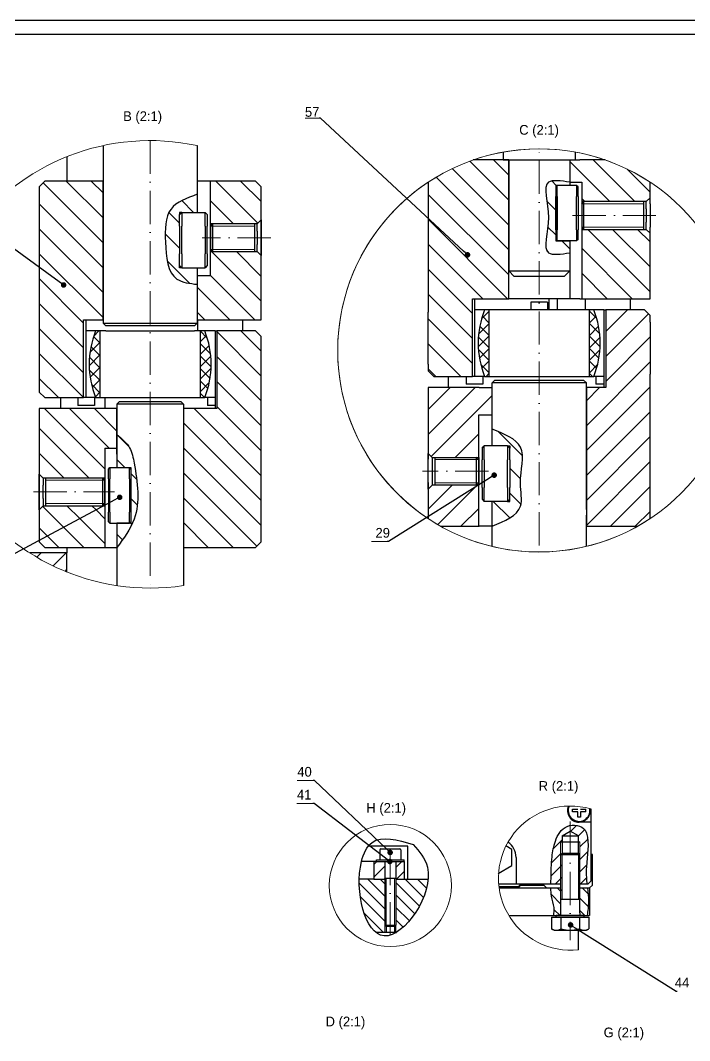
# Model space of a CAD drawing. Header units: millimetres. Extents: x 587 to 10361, y -8386 to 1488.
# Drawn here: x 4069.1 to 4310.4, y 543.8 to 911.4 of the extents above; entities that cross this region are included whole.
import ezdxf
from ezdxf import colors
from ezdxf.entities.mleader import LeaderData, LeaderLine
from ezdxf.math import Vec2, Vec3

# ---------------------------------------------------------------- set-up
doc = ezdxf.new("R2010")
doc.units = ezdxf.units.MM
doc.linetypes.add('ACAD_ISO10W100', pattern=[18, 12, -3, 0, -3])
for name, color, linetype, lineweight in [('Cienka', 30, 'Continuous', 0), ('Gruba', 7, 'Continuous', 30), ('Kreskowanie', 10, 'Continuous', 0), ('Przekrój', 50, 'Continuous', 15), ('Symetria', 210, 'ACAD_ISO10W100', 0), ('Widoczne (ISO)', 7, 'Continuous', 30), ('Wymiar', 3, 'Continuous', 20)]:
    doc.layers.add(name, color=color, linetype=linetype, lineweight=lineweight)
pattern_1 = [(135, (-982.8945, -69.061), (-4.490128, -4.490128), [])]

# ---------------------------------------------------------------- blocks, each defined once
blk = doc.blocks.new('*U126')
at = {"layer": 'Symetria', "color": 0, "transparency": 16777216}
blk.add_line((0, 14.95), (0, -14.95), dxfattribs=at)
blk = doc.blocks.new('*U129')
at = {"layer": 'Symetria', "color": 0, "transparency": 16777216}
blk.add_line((0, 22.4), (0, -20.3), dxfattribs=at)
blk = doc.blocks.new('*U132')
at = {"layer": 'Symetria', "color": 0, "transparency": 16777216}
blk.add_line((13.3, 0), (-11.44, 0), dxfattribs=at)
blk = doc.blocks.new('*U133')
at = {"layer": 'Symetria', "color": 0, "transparency": 16777216}
blk.add_line((-14.63, 0), (14.63, 0), dxfattribs=at)
blk = doc.blocks.new('*U134')
at = {"layer": 'Symetria', "color": 0, "transparency": 16777216}
blk.add_line((15.13, 0), (-15.13, 0), dxfattribs=at)
blk = doc.blocks.new('*U135')
at = {"layer": 'Symetria', "color": 0, "transparency": 16777216}
blk.add_line((11.9, 0), (-11.9, 0), dxfattribs=at)
blk = doc.blocks.new('*U136')
at = {"layer": 'Symetria', "color": 0, "transparency": 16777216}
blk.add_line((0, -6.56), (0, 135.89), dxfattribs=at)
blk = doc.blocks.new('_Dot')
at = {"color": 0, "linetype": 'ByBlock', "lineweight": -2}
blk.add_line((-0.5, 0), (-1, 0), dxfattribs=at)
at = {"color": 0, "linetype": 'ByBlock', "const_width": 0.5}
blk.add_lwpolyline([(-0.25, 0, 1), (0.25, 0, 1)], format="xyb", close=True, dxfattribs=at)

msp = doc.modelspace()

# ---------------------------------------------------------------- hatches: boundary and pattern name
at = {"layer": 'Kreskowanie'}
h = msp.add_hatch(dxfattribs=at)
h.set_pattern_fill('ANSI31', color=256, scale=2, angle=90)
h.paths.add_polyline_path([(4296.135, 834.738), (4294.735, 836.138), (4271.478, 836.138), (4271.478, 811.138), (4296.135, 811.138)])
h.paths.add_polyline_path([(4296.135, 853.125, 0.0625718), (4279.895, 861.138), (4270.735, 861.138), (4269.135, 861.138), (4267.135, 861.138), (4267.135, 853.138), (4271.478, 853.138), (4271.478, 846.138), (4294.735, 846.138), (4296.135, 847.538)])
h.paths.add_polyline_path([(4245.135, 861.138), (4243.135, 861.138), (4232.351, 861.138, 0.0624758), (4216.135, 853.14), (4216.135, 806.33), (4216.135, 787.612), (4216.135, 785.138), (4218.135, 783.138), (4232.135, 783.138), (4232.135, 811.138), (4245.135, 811.138)])
h.paths.add_polyline_path([(4230.656, 826.617, -1), (4229.923, 827.298, -1)], flags=16)
h = msp.add_hatch(dxfattribs=at)
h.set_pattern_fill('ANSI31', color=256, scale=2, angle=90)
h.paths.add_polyline_path([(4098.881, 853.517), (4077.881, 853.517), (4075.881, 851.517), (4075.881, 777.517), (4077.881, 775.517), (4091.881, 775.517), (4091.881, 803.517), (4098.881, 803.517)])
h.paths.add_polyline_path([(4085.081, 815.795, -1), (4084.272, 816.382, -1)], flags=16)
h.paths.add_polyline_path([(4155.881, 826.717), (4154.481, 828.117), (4137.678, 828.117), (4137.678, 819.472), (4132.881, 819.472), (4132.881, 803.517), (4155.881, 803.517)])
h.paths.add_polyline_path([(4155.881, 851.517), (4153.881, 853.517), (4137.678, 853.517), (4137.678, 838.117), (4154.481, 838.117), (4155.881, 839.517)])
h = msp.add_hatch(dxfattribs=at)
h.set_pattern_fill('ANSI31', color=256, scale=2, angle=90)
h.set_pattern_definition([(135, (-3442.3295, -504.5575), (-4.490128, -4.490128), [])])
edge = h.paths.add_edge_path()
edge.add_line((4262.135, 851.955), (4267.135, 851.955))
edge.add_line((4267.135, 851.955), (4267.135, 853.138))
edge.add_spline(control_points=[(4267.135, 853.138), (4264.031, 853.613), (4255.731, 854.884), (4261.87, 840.415), (4255.761, 825.962), (4264.029, 827.232), (4267.135, 827.709)], knot_values=[0, 0, 0, 0, 7.6206625, 20.3813938, 33.0505308, 40.6711933, 40.6711933, 40.6711933, 40.6711933], degree=3, periodic=0)
edge.add_line((4267.135, 827.709), (4267.135, 831.955))
edge.add_line((4267.135, 831.955), (4262.135, 831.955))
edge.add_line((4262.135, 831.955), (4262.135, 851.955))
h = msp.add_hatch(dxfattribs=at)
h.set_pattern_fill('ANSI31', color=256, scale=2, angle=90)
h.set_pattern_definition(pattern_1)
edge = h.paths.add_edge_path()
edge.add_line((4126.481, 837.254), (4126.481, 841.454))
edge.add_line((4126.481, 841.454), (4127.281, 842.254))
edge.add_line((4127.281, 842.254), (4132.881, 842.254))
edge.add_line((4132.881, 842.254), (4132.881, 848.784))
edge.add_spline(control_points=[(4132.881, 848.784), (4129.126, 847.415), (4121.199, 844.524), (4121.173, 831.061), (4122.371, 817.483), (4130.145, 816.629), (4132.881, 816.328)], knot_values=[0, 0, 0, 0, 5.44478, 11.493251, 18.4688204, 22.2559911, 22.2559911, 22.2559911, 22.2559911], degree=3, periodic=0)
edge.add_line((4132.881, 816.328), (4132.881, 822.254))
edge.add_line((4132.881, 822.254), (4127.281, 822.254))
edge.add_line((4127.281, 822.254), (4126.481, 823.054))
edge.add_line((4126.481, 823.054), (4126.481, 827.254))
edge.add_line((4126.481, 827.254), (4126.481, 837.254))
h = msp.add_hatch(dxfattribs=at)
h.set_pattern_fill('ANSI31', color=256, scale=2)
h.set_pattern_definition([(45, (-579.699, -459.4397), (-4.490128, 4.490128), [])])
h.paths.add_polyline_path([(4234.337, 769.347), (4239.135, 769.347), (4239.135, 779.138), (4234.535, 779.138), (4216.135, 779.138), (4216.135, 755.347), (4217.535, 753.947), (4234.337, 753.947)])
h.paths.add_polyline_path([(4234.337, 743.947), (4217.535, 743.947), (4216.135, 742.547), (4216.135, 731.862), (4220.608, 729.138), (4234.337, 729.138)])
h.paths.add_polyline_path([(4296.135, 783.946), (4296.135, 802.665), (4296.135, 805.138), (4294.135, 807.138), (4280.135, 807.138), (4280.135, 779.138), (4273.135, 779.138), (4273.135, 729.138), (4294.135, 729.138), (4296.135, 731.138)])
h = msp.add_hatch(dxfattribs=at)
h.set_pattern_fill('ANSI37', color=256)
h.set_pattern_definition([(45, (-579.6993, -459.4397), (-2.245064, 2.245064), []), (135, (-579.6993, -459.4397), (-2.245064, -2.245064), [])])
h.paths.add_polyline_path([(4236.47, 783.138), (4238.135, 783.138), (4238.135, 807.138), (4236.47, 807.138, 0.1946005)])
h.paths.add_polyline_path([(4274.135, 783.138), (4275.799, 783.138, 0.1946005), (4275.799, 807.138), (4274.135, 807.138)])
h = msp.add_hatch(dxfattribs=at)
h.set_pattern_fill('ANSI31', color=256, scale=2, angle=90)
h.paths.add_polyline_path([(4103.881, 771.517), (4075.881, 771.517), (4075.881, 747.917), (4077.281, 746.517), (4099.537, 746.517), (4099.537, 757.267), (4103.881, 757.267)])
h.paths.add_polyline_path([(4099.163, 736.517), (4077.281, 736.517), (4075.881, 735.117), (4075.881, 724.083)], flags=0)
h.paths.add_polyline_path([(4099.537, 736.517), (4099.163, 736.517), (4075.881, 724.083), (4075.881, 723.517), (4077.881, 721.517), (4099.537, 721.517)])
h.paths.add_polyline_path([(4155.881, 797.517), (4153.881, 799.517), (4139.881, 799.517), (4139.881, 771.517), (4127.881, 771.517), (4127.881, 721.517), (4153.881, 721.517), (4155.881, 723.517)])
h = msp.add_hatch(dxfattribs=at)
h.set_pattern_fill('ANSI37', color=256)
h.set_pattern_definition([(45, (-982.8945, -69.0613), (-2.245064, 2.245064), []), (135, (-982.8945, -69.0613), (-2.245064, -2.245064), [])])
h.paths.add_polyline_path([(4097.881, 799.517), (4096.216, 799.517, 0.1946005), (4096.216, 775.517), (4097.881, 775.517)])
h.paths.add_polyline_path([(4135.546, 799.517), (4133.881, 799.517), (4133.881, 775.517), (4135.546, 775.517, 0.1946005)])
h = msp.add_hatch(dxfattribs=at)
h.set_pattern_fill('ANSI31', color=256, scale=2, angle=90)
h.set_pattern_definition(pattern_1)
edge = h.paths.add_edge_path()
edge.add_spline(control_points=[(4103.881, 721.517), (4106.328, 724.791), (4112.911, 733.601), (4111.023, 747.056), (4108.946, 758.019), (4105.637, 760.754), (4103.881, 762.207)], knot_values=[0, 0, 0, 0, 5.9623475, 16.0407847, 18.9545167, 22.2520773, 22.2520773, 22.2520773, 22.2520773], degree=3, periodic=0)
edge.add_line((4103.881, 762.207), (4103.881, 755.141))
edge.add_line((4103.881, 755.141), (4103.881, 750.26))
edge.add_line((4103.881, 750.26), (4108.881, 750.26))
edge.add_line((4108.881, 750.26), (4108.881, 730.26))
edge.add_line((4108.881, 730.26), (4103.881, 730.26))
edge.add_line((4103.881, 730.26), (4103.881, 721.517))
h = msp.add_hatch(dxfattribs=at)
h.set_pattern_fill('ANSI31', color=256, scale=2, angle=90)
h.set_pattern_definition([(135, (-579.699, -459.4397), (-4.490128, -4.490128), [])])
edge = h.paths.add_edge_path()
edge.add_spline(control_points=[(4239.135, 729.138), (4243.686, 731.021), (4251.247, 734.15), (4248.276, 746.263), (4252.549, 758.905), (4243.506, 762.427), (4239.135, 764.129)], knot_values=[0, 0, 0, 0, 6.268904, 10.4153455, 16.90184, 22.9720891, 22.9720891, 22.9720891, 22.9720891], degree=3, periodic=0)
edge.add_line((4239.135, 764.129), (4239.135, 758.085))
edge.add_line((4239.135, 758.085), (4244.735, 758.085))
edge.add_line((4244.735, 758.085), (4245.535, 757.285))
edge.add_line((4245.535, 757.285), (4245.535, 753.085))
edge.add_line((4245.535, 753.085), (4245.535, 743.085))
edge.add_line((4245.535, 743.085), (4245.535, 738.885))
edge.add_line((4245.535, 738.885), (4244.735, 738.085))
edge.add_line((4244.735, 738.085), (4239.135, 738.085))
edge.add_line((4239.135, 738.085), (4239.135, 729.138))
h = msp.add_hatch(dxfattribs=at)
h.set_pattern_fill('ANSI31', color=256, scale=2, angle=90)
h.paths.add_polyline_path([(4099.163, 736.517), (4077.281, 736.517), (4075.881, 735.117), (4075.881, 724.083)])
h = msp.add_hatch(dxfattribs=at)
h.set_pattern_fill('ANSI31', color=256, scale=2)
h.set_pattern_definition([(45, (-4283.444, -438.331), (-4.490128, 4.490128), [])])
h.paths.add_polyline_path([(4072.481, 719.517, 0.0446935), (4085.25, 712.886), (4085.881, 713.517), (4085.881, 719.517)])
h = msp.add_hatch(dxfattribs=at)
h.set_pattern_fill('ANSI31', color=256)
h.set_pattern_definition([(45, (94.722, -244.2737), (-2.245064, 2.245064), [])])
edge = h.paths.add_edge_path()
edge.add_spline(control_points=[(4273.345, 600.209), (4273.257, 600.981), (4273.046, 603.044), (4273.048, 609.15), (4274.542, 615.111), (4272.026, 621.387), (4265.155, 622.265), (4261.747, 615.986), (4260.453, 609.29), (4260.456, 604.075), (4260.353, 600.773), (4260.343, 600.209)], knot_values=[5.7526548, 5.7526548, 5.7526548, 5.7526548, 6.9153031, 8.8588978, 14.941832, 15.5241728, 18.8037198, 22.2256067, 25.0896042, 29.1634364, 30.0054306, 30.0054306, 30.0054306, 30.0054306], degree=3, periodic=0)
edge.add_line((4260.343, 600.209), (4263.816, 600.209))
edge.add_line((4263.816, 600.209), (4263.816, 610.809))
edge.add_line((4263.816, 610.809), (4263.816, 615.43))
edge.add_line((4263.816, 615.43), (4264.382, 615.43))
edge.add_line((4264.382, 615.43), (4264.382, 617.544))
edge.add_line((4264.382, 617.544), (4267.316, 619.238))
edge.add_line((4267.316, 619.238), (4270.251, 617.544))
edge.add_line((4270.251, 617.544), (4270.251, 615.43))
edge.add_line((4270.251, 615.43), (4270.816, 615.43))
edge.add_line((4270.816, 615.43), (4270.816, 610.809))
edge.add_line((4270.816, 610.809), (4270.816, 600.209))
edge.add_line((4270.816, 600.209), (4273.345, 600.209))
h.paths.add_polyline_path([(4263.816, 594.809), (4264.382, 594.809), (4264.382, 610.809), (4263.816, 610.809)])
h.paths.add_polyline_path([(4270.251, 594.809), (4270.816, 594.809), (4270.816, 610.809), (4270.251, 610.809)])
h = msp.add_hatch(dxfattribs=at)
h.set_pattern_fill('ANSI31', color=256)
h.set_pattern_definition([(45, (79.8205, -415.7814), (-2.245064, 2.245064), [])])
h.paths.add_polyline_path([(4207.616, 608.285), (4207.45, 608.285), (4204.45, 608.285), (4204.45, 601.935), (4207.616, 601.935)])
h.paths.add_polyline_path([(4200.45, 608.285), (4198.166, 608.285), (4197.45, 608.285), (4196.505, 608.285), (4196.505, 601.935), (4200.45, 601.935)])
h = msp.add_hatch(dxfattribs=at)
h.set_pattern_fill('ANSI31', color=256, angle=90)
h.set_pattern_definition([(135, (79.8205, -415.7814), (-2.245064, -2.245064), [])])
edge = h.paths.add_edge_path()
edge.add_line((4200.45, 601.935), (4196.505, 601.935))
edge.add_line((4196.505, 601.935), (4191.272, 601.935))
edge.add_spline(control_points=[(4191.272, 601.935), (4191.081, 594.212), (4193.385, 585.927), (4197.263, 582.797)], knot_values=[14.0149979, 14.0149979, 14.0149979, 14.0149979, 23.2195202, 23.2195202, 23.2195202, 23.2195202], degree=3, periodic=0)
edge.add_line((4197.263, 582.797), (4200.451, 582.797))
edge.add_line((4200.451, 582.797), (4200.451, 585.375))
edge.add_line((4200.451, 585.375), (4200.45, 585.375))
edge.add_line((4200.45, 585.375), (4200.45, 601.935))
edge = h.paths.add_edge_path()
edge.add_spline(control_points=[(4204.659, 582.797), (4209.986, 586.017), (4215.441, 594.646), (4216.106, 601.935)], knot_values=[28.1741639, 28.1741639, 28.1741639, 28.1741639, 37.9588114, 37.9588114, 37.9588114, 37.9588114], degree=3, periodic=0)
edge.add_line((4216.106, 601.935), (4207.616, 601.935))
edge.add_line((4207.616, 601.935), (4204.451, 601.935))
edge.add_line((4204.451, 601.935), (4204.451, 585.376))
edge.add_line((4204.451, 585.376), (4204.451, 582.797))
edge.add_line((4204.451, 582.797), (4204.659, 582.797))
h = msp.add_hatch(dxfattribs=at)
h.set_pattern_fill('ANSI31', color=256, angle=90)
h.set_pattern_definition([(135, (94.722, -244.2737), (-2.245064, -2.245064), [])])
edge = h.paths.add_edge_path()
edge.add_spline(control_points=[(4260.34, 598.809), (4260.358, 597.8), (4260.527, 595.416), (4261.681, 592.162), (4261.46, 589.788), (4261.369, 588.809)], knot_values=[0, 0, 0, 0, 1.5110134, 3.5937608, 5.0552604, 5.0552604, 5.0552604, 5.0552604], degree=3, periodic=0)
edge.add_line((4261.369, 588.809), (4263.816, 588.809))
edge.add_line((4263.816, 588.809), (4263.816, 589.86))
edge.add_line((4263.816, 589.86), (4263.816, 598.809))
edge.add_line((4263.816, 598.809), (4260.34, 598.809))
edge = h.paths.add_edge_path()
edge.add_spline(control_points=[(4273.426, 588.809), (4273.651, 590.513), (4274.091, 593.847), (4273.709, 597.18), (4273.512, 598.809)], knot_values=[30.7081033, 30.7081033, 30.7081033, 30.7081033, 33.275017, 35.7281378, 35.7281378, 35.7281378, 35.7281378], degree=3, periodic=0)
edge.add_line((4273.512, 598.809), (4270.816, 598.809))
edge.add_line((4270.816, 598.809), (4270.816, 589.86))
edge.add_line((4270.816, 589.86), (4270.816, 588.809))
edge.add_line((4270.816, 588.809), (4272.385, 588.809))
edge.add_line((4272.385, 588.809), (4273.426, 588.809))

# ---------------------------------------------------------------- linework, layer by layer
at = {"layer": 'Cienka'}
for p, q in [((4271.478, 845.338), (4293.735, 845.338)), ((4137.678, 837.317), (4153.481, 837.317)), ((4293.735, 836.938), (4271.478, 836.938)), ((4153.481, 828.917), (4137.678, 828.917)), ((4234.337, 753.147), (4218.535, 753.147)), ((4078.281, 745.717), (4099.537, 745.717)), ((4218.535, 744.747), (4234.337, 744.747)), ((4099.537, 737.317), (4078.281, 737.317)), ((4263.816, 615.43), (4263.816, 610.809)), ((4270.816, 615.43), (4270.816, 610.809)), ((4264.382, 611.375), (4264.382, 594.809)), ((4270.251, 611.375), (4270.251, 594.809)), ((4200.941, 584.885), (4200.941, 602.285)), ((4203.96, 584.885), (4203.96, 602.285)), ((4200.451, 582.797), (4200.451, 585.375)), ((4204.451, 585.376), (4204.451, 582.797))]:
    msp.add_line(p, q, dxfattribs=at)
at = {"layer": 'Gruba'}
for p, q in [((3468.653, 906.435), (4647.653, 906.435)), ((4098.881, 866.311), (4098.881, 802.348)), ((4132.881, 866.311), (4132.881, 842.254)), ((4085.881, 862.335), (4085.881, 853.517)), ((4245.135, 861.138), (4232.351, 861.138)), ((4243.135, 861.138), (4245.135, 861.138)), ((4245.135, 861.138), (4245.135, 821.138)), ((4245.135, 811.138), (4245.135, 861.138)), ((4267.135, 861.138), (4269.135, 861.138)), ((4269.135, 861.138), (4270.735, 861.138)), ((4279.895, 861.138), (4270.735, 861.138)), ((4077.881, 853.517), (4075.881, 851.517)), ((4098.881, 853.517), (4077.881, 853.517)), ((4098.881, 803.517), (4098.881, 853.517)), ((4132.881, 853.517), (4132.881, 842.254)), ((4153.881, 853.517), (4132.881, 853.517)), ((4137.678, 819.472), (4137.678, 853.517)), ((4155.881, 851.517), (4153.881, 853.517)), ((4216.135, 853.14), (4216.135, 806.33)), ((4267.135, 853.138), (4271.478, 853.138)), ((4267.135, 853.138), (4267.135, 851.955)), ((4271.478, 853.138), (4271.478, 811.138)), ((4296.135, 845.338), (4296.135, 853.125)), ((4075.881, 851.517), (4075.881, 777.517)), ((4155.881, 803.517), (4155.881, 851.517)), ((4262.135, 851.455), (4262.635, 851.955)), ((4267.135, 851.955), (4262.135, 851.955)), ((4262.135, 851.955), (4262.135, 831.955)), ((4262.135, 851.455), (4262.135, 847.955)), ((4262.635, 847.955), (4262.635, 851.955)), ((4269.635, 851.955), (4262.635, 851.955)), ((4269.635, 851.955), (4269.635, 847.955)), ((4270.135, 847.955), (4270.135, 851.455)), ((4262.135, 835.955), (4262.135, 847.955)), ((4262.635, 847.955), (4262.635, 835.955)), ((4269.635, 835.955), (4269.635, 847.955)), ((4270.135, 847.955), (4270.135, 835.955)), ((4294.735, 846.138), (4271.478, 846.138)), ((4271.478, 845.338), (4272.276, 846.138)), ((4272.278, 836.138), (4272.278, 846.138)), ((4293.735, 846.138), (4293.735, 836.138)), ((4294.735, 846.138), (4296.135, 847.538)), ((4294.735, 843.538), (4294.735, 846.138)), ((4126.481, 841.454), (4127.281, 842.254)), ((4127.281, 842.254), (4126.481, 842.254)), ((4126.481, 842.254), (4126.481, 841.454)), ((4127.281, 842.254), (4127.281, 837.254)), ((4127.281, 842.254), (4135.681, 842.254)), ((4135.681, 837.254), (4135.681, 842.254)), ((4136.481, 841.454), (4135.681, 842.254)), ((4294.735, 843.538), (4294.735, 841.138)), ((4296.135, 845.338), (4296.135, 836.938)), ((4126.481, 837.254), (4126.481, 841.454)), ((4136.481, 841.454), (4136.481, 837.254)), ((4154.481, 838.117), (4155.881, 839.517)), ((4155.881, 839.517), (4155.881, 826.717)), ((4294.735, 841.138), (4294.735, 838.738)), ((4294.735, 836.138), (4294.735, 838.738)), ((4126.481, 837.254), (4126.481, 827.254)), ((4127.281, 827.254), (4127.281, 837.254)), ((4135.681, 837.254), (4135.681, 827.254)), ((4136.481, 827.254), (4136.481, 837.254)), ((4154.481, 838.117), (4137.678, 838.117)), ((4137.678, 838.117), (4137.678, 828.117)), ((4137.678, 837.317), (4138.476, 838.117)), ((4138.478, 828.117), (4138.478, 838.117)), ((4153.481, 838.117), (4153.481, 828.117)), ((4154.481, 835.517), (4154.481, 838.117)), ((4154.481, 835.517), (4154.481, 833.117)), ((4262.135, 835.955), (4262.135, 832.455)), ((4262.635, 831.955), (4262.635, 835.955)), ((4269.635, 835.955), (4269.635, 831.955)), ((4270.135, 832.455), (4270.135, 835.955)), ((4271.478, 836.938), (4272.278, 836.138)), ((4271.478, 836.138), (4294.735, 836.138)), ((4294.735, 836.138), (4296.135, 834.738)), ((4296.135, 811.138), (4296.135, 836.938)), ((4154.481, 833.117), (4154.481, 830.717)), ((4262.135, 832.455), (4262.635, 831.955)), ((4262.135, 831.955), (4267.135, 831.955)), ((4269.635, 831.955), (4262.635, 831.955)), ((4270.135, 832.455), (4269.635, 831.955)), ((4126.481, 823.054), (4126.481, 827.254)), ((4127.281, 827.254), (4127.281, 822.254)), ((4135.681, 822.254), (4135.681, 827.254)), ((4136.481, 827.254), (4136.481, 823.054)), ((4137.678, 828.917), (4138.478, 828.117)), ((4137.678, 828.117), (4154.481, 828.117)), ((4154.481, 828.117), (4154.481, 830.717)), ((4154.481, 828.117), (4155.881, 826.717)), ((4126.481, 823.054), (4127.281, 822.254)), ((4126.481, 822.254), (4126.481, 823.054)), ((4127.281, 822.254), (4126.481, 822.254)), ((4127.281, 822.254), (4135.681, 822.254)), ((4132.881, 822.254), (4132.881, 802.348)), ((4132.881, 822.254), (4132.881, 803.517)), ((4136.481, 823.054), (4135.681, 822.254)), ((4267.135, 821.138), (4267.176, 811.138)), ((4132.881, 819.472), (4137.678, 819.472)), ((4232.135, 783.138), (4232.135, 811.138)), ((4232.135, 811.138), (4245.135, 811.138)), ((4232.869, 783.138), (4232.869, 811.138)), ((4266.382, 811.138), (4245.135, 811.138)), ((4259.135, 809.938), (4253.135, 809.938)), ((4253.135, 809.938), (4253.135, 807.138)), ((4259.135, 809.938), (4259.135, 807.138)), ((4259.676, 807.138), (4259.676, 811.138)), ((4262.666, 811.138), (4262.666, 807.138)), ((4270.735, 811.138), (4266.382, 811.138)), ((4270.735, 811.138), (4296.135, 811.138)), ((4272.869, 807.138), (4272.869, 811.138)), ((4288.869, 811.138), (4288.869, 807.138)), ((4216.135, 787.612), (4216.135, 806.33)), ((4236.47, 807.138), (4232.869, 807.138)), ((4238.135, 807.138), (4236.47, 807.138)), ((4238.135, 783.138), (4238.135, 807.138)), ((4274.135, 807.138), (4238.135, 807.138)), ((4275.799, 807.138), (4274.135, 807.138)), ((4274.135, 807.138), (4274.135, 783.138)), ((4279.4, 807.138), (4275.799, 807.138)), ((4279.4, 807.138), (4280.135, 807.138)), ((4279.4, 807.138), (4279.4, 779.138)), ((4294.135, 807.138), (4280.135, 807.138)), ((4280.135, 807.138), (4280.135, 779.138)), ((4296.135, 805.138), (4294.135, 807.138)), ((4091.881, 775.517), (4091.881, 803.517)), ((4091.881, 803.517), (4098.881, 803.517)), ((4092.764, 775.517), (4092.764, 803.517)), ((4098.881, 802.348), (4132.881, 802.348)), ((4099.881, 801.348), (4098.881, 802.348)), ((4131.881, 801.348), (4132.881, 802.348)), ((4132.881, 803.517), (4155.881, 803.517)), ((4133.026, 799.517), (4133.026, 803.517)), ((4149.161, 803.517), (4149.161, 799.517)), ((4296.135, 802.665), (4296.135, 805.138)), ((4296.135, 802.665), (4296.135, 783.946)), ((4096.216, 799.517), (4092.764, 799.517)), ((4097.881, 799.517), (4096.216, 799.517)), ((4097.881, 775.517), (4097.881, 799.517)), ((4099.881, 799.517), (4097.881, 799.517)), ((4131.881, 801.348), (4099.881, 801.348)), ((4099.881, 799.517), (4131.881, 799.517)), ((4133.881, 799.517), (4131.881, 799.517)), ((4135.546, 799.517), (4133.881, 799.517)), ((4133.881, 799.517), (4133.881, 775.517)), ((4139.282, 799.517), (4135.546, 799.517)), ((4139.282, 799.517), (4139.282, 771.517)), ((4139.282, 799.517), (4139.881, 799.517)), ((4153.881, 799.517), (4139.881, 799.517)), ((4139.881, 799.517), (4139.881, 771.517)), ((4155.881, 797.517), (4153.881, 799.517)), ((4155.881, 723.517), (4155.881, 797.517)), ((4216.135, 787.612), (4216.135, 785.138)), ((4216.135, 785.138), (4218.135, 783.138)), ((4218.135, 783.138), (4232.135, 783.138)), ((4223.4, 779.138), (4223.4, 783.138)), ((4229.752, 783.138), (4229.752, 780.338)), ((4232.869, 783.138), (4232.135, 783.138)), ((4236.47, 783.138), (4232.869, 783.138)), ((4235.752, 783.138), (4235.752, 780.338)), ((4236.47, 783.138), (4238.135, 783.138)), ((4238.135, 783.138), (4272.135, 783.138)), ((4272.135, 783.138), (4274.135, 783.138)), ((4274.135, 783.138), (4275.799, 783.138)), ((4279.4, 783.138), (4275.799, 783.138)), ((4276.517, 783.138), (4276.517, 780.338)), ((4296.135, 731.877), (4296.135, 783.946)), ((4235.752, 780.338), (4229.752, 780.338)), ((4240.135, 781.769), (4239.135, 780.769)), ((4273.135, 780.769), (4239.135, 780.769)), ((4239.135, 758.085), (4239.135, 780.769)), ((4240.135, 781.769), (4272.135, 781.769)), ((4272.135, 781.769), (4273.135, 780.769)), ((4273.135, 735.138), (4273.135, 780.769)), ((4279.4, 780.338), (4276.517, 780.338)), ((4075.881, 777.517), (4077.881, 775.517)), ((4234.535, 779.138), (4216.135, 779.138)), ((4216.135, 779.138), (4216.135, 753.338)), ((4234.535, 779.138), (4239.135, 779.138)), ((4280.135, 779.138), (4273.135, 779.138)), ((4273.135, 779.138), (4273.135, 729.138)), ((4077.881, 775.517), (4091.881, 775.517)), ((4083.711, 771.517), (4083.711, 775.517)), ((4089.831, 775.517), (4089.831, 772.717)), ((4095.831, 772.717), (4089.831, 772.717)), ((4092.764, 775.517), (4091.881, 775.517)), ((4096.216, 775.517), (4092.764, 775.517)), ((4095.831, 775.517), (4095.831, 772.717)), ((4096.216, 775.517), (4097.881, 775.517)), ((4097.881, 775.517), (4126.881, 775.517)), ((4099.567, 775.517), (4099.567, 771.517)), ((4104.881, 774.086), (4103.881, 773.086)), ((4127.881, 773.086), (4103.881, 773.086)), ((4103.881, 773.086), (4103.881, 750.26)), ((4104.881, 774.086), (4126.881, 774.086)), ((4126.881, 775.517), (4133.881, 775.517)), ((4126.881, 774.086), (4127.881, 773.086)), ((4127.881, 773.086), (4127.881, 707.74)), ((4133.881, 775.517), (4135.546, 775.517)), ((4139.282, 775.517), (4135.546, 775.517)), ((4136.583, 775.517), (4136.583, 772.717)), ((4139.282, 772.717), (4136.583, 772.717)), ((4103.881, 771.517), (4075.881, 771.517)), ((4075.881, 771.517), (4075.881, 723.517)), ((4103.881, 755.141), (4103.881, 771.517)), ((4127.881, 771.517), (4127.881, 721.517)), ((4139.881, 771.517), (4127.881, 771.517)), ((4234.337, 729.138), (4234.337, 769.347)), ((4234.337, 769.347), (4239.135, 769.347)), ((4236.335, 753.085), (4236.335, 758.085)), ((4244.735, 758.085), (4236.335, 758.085)), ((4244.735, 758.085), (4244.735, 753.085)), ((4245.535, 757.285), (4244.735, 758.085)), ((4244.735, 758.085), (4245.535, 758.085)), ((4245.535, 758.085), (4245.535, 757.285)), ((4099.537, 757.267), (4099.537, 721.517)), ((4099.537, 757.267), (4103.881, 757.267)), ((4216.135, 742.547), (4216.135, 755.347)), ((4217.535, 753.947), (4216.135, 755.347)), ((4217.535, 753.947), (4234.337, 753.947)), ((4217.535, 753.947), (4217.535, 743.947)), ((4218.535, 753.947), (4218.535, 743.947)), ((4233.537, 743.947), (4233.537, 753.947)), ((4234.337, 753.147), (4233.54, 753.947)), ((4234.337, 753.947), (4234.337, 743.947)), ((4235.535, 757.285), (4235.535, 753.085)), ((4245.535, 753.085), (4245.535, 757.285)), ((4100.881, 749.76), (4101.381, 750.26)), ((4101.381, 750.26), (4101.381, 746.26)), ((4101.381, 750.26), (4108.381, 750.26)), ((4103.881, 750.26), (4108.881, 750.26)), ((4108.381, 746.26), (4108.381, 750.26)), ((4108.881, 749.76), (4108.381, 750.26)), ((4108.881, 750.26), (4108.881, 730.26)), ((4235.535, 743.085), (4235.535, 753.085)), ((4236.335, 753.085), (4236.335, 743.085)), ((4244.735, 743.085), (4244.735, 753.085)), ((4245.535, 753.085), (4245.535, 743.085)), ((4075.881, 735.117), (4075.881, 747.917)), ((4077.281, 746.517), (4075.881, 747.917)), ((4099.537, 746.517), (4077.281, 746.517)), ((4077.281, 746.517), (4077.281, 743.917)), ((4078.281, 736.517), (4078.281, 746.517)), ((4099.537, 745.717), (4098.737, 746.517)), ((4098.737, 746.517), (4098.737, 736.517)), ((4099.537, 736.517), (4099.537, 746.517)), ((4100.881, 746.26), (4100.881, 749.76)), ((4077.281, 741.517), (4077.281, 743.917)), ((4100.881, 746.26), (4100.881, 734.26)), ((4101.381, 734.26), (4101.381, 746.26)), ((4108.381, 746.26), (4108.381, 734.26)), ((4108.881, 734.26), (4108.881, 746.26)), ((4216.135, 744.938), (4216.135, 731.862)), ((4217.535, 743.947), (4216.135, 742.547)), ((4234.337, 743.947), (4217.535, 743.947)), ((4234.337, 744.747), (4233.537, 743.947)), ((4235.535, 743.085), (4235.535, 738.885)), ((4236.335, 738.085), (4236.335, 743.085)), ((4244.735, 743.085), (4244.735, 738.085)), ((4245.535, 738.885), (4245.535, 743.085)), ((4077.281, 739.117), (4077.281, 741.517)), ((4077.281, 739.117), (4077.281, 736.517)), ((4077.281, 736.517), (4075.881, 735.117)), ((4077.281, 736.517), (4099.537, 736.517)), ((4099.537, 737.317), (4098.74, 736.517)), ((4235.535, 738.885), (4236.335, 738.085)), ((4244.735, 738.085), (4236.335, 738.085)), ((4239.135, 721.878), (4239.135, 738.085)), ((4245.535, 738.885), (4244.735, 738.085)), ((4244.735, 738.085), (4245.535, 738.085)), ((4245.535, 738.085), (4245.535, 738.885)), ((4100.881, 730.76), (4100.881, 734.26)), ((4101.381, 734.26), (4101.381, 730.26)), ((4108.381, 730.26), (4108.381, 734.26)), ((4273.135, 721.884), (4273.135, 733.138)), ((4100.881, 730.76), (4101.381, 730.26)), ((4101.381, 730.26), (4108.381, 730.26)), ((4103.881, 730.26), (4103.881, 707.74)), ((4108.881, 730.26), (4103.881, 730.26)), ((4108.881, 730.76), (4108.381, 730.26)), ((4220.608, 729.138), (4234.535, 729.138)), ((4239.135, 729.138), (4234.535, 729.138)), ((4273.135, 729.138), (4291.638, 729.138)), ((4075.881, 723.517), (4077.881, 721.517)), ((4077.881, 721.517), (4103.881, 721.517)), ((4085.881, 721.517), (4085.881, 719.517)), ((4127.881, 721.517), (4153.881, 721.517)), ((4153.881, 721.517), (4155.881, 723.517)), ((4085.881, 719.517), (4072.481, 719.517)), ((4085.881, 713.517), (4085.881, 719.517)), ((4085.25, 712.886), (4085.881, 713.517)), ((4085.881, 712.63), (4085.881, 713.517)), ((4274.718, 627.262), (4274.718, 622.509)), ((4274.718, 622.509), (4270.518, 622.509)), ((4274.718, 622.509), (4274.718, 601.209)), ((4264.382, 617.544), (4267.316, 619.238)), ((4270.251, 617.544), (4267.316, 619.238)), ((4263.816, 615.43), (4264.382, 615.43)), ((4264.382, 617.544), (4264.382, 611.375)), ((4264.382, 617.544), (4270.251, 617.544)), ((4264.382, 615.43), (4270.251, 615.43)), ((4270.251, 611.375), (4270.251, 617.544)), ((4270.251, 615.43), (4270.816, 615.43)), ((4208.824, 613.905), (4194.562, 613.905)), ((4198.65, 612.485), (4198.65, 608.885)), ((4199.05, 612.885), (4205.85, 612.885)), ((4206.25, 612.485), (4206.25, 608.885)), ((4208.824, 601.935), (4208.824, 613.905)), ((4246.303, 612.704), (4244.158, 613.943)), ((4246.318, 606.939), (4246.318, 612.679)), ((4263.816, 610.809), (4264.382, 611.375)), ((4263.816, 610.809), (4263.816, 589.86)), ((4263.816, 610.809), (4270.816, 610.809)), ((4264.382, 611.375), (4270.251, 611.375)), ((4270.816, 610.809), (4270.251, 611.375)), ((4270.816, 589.86), (4270.816, 610.809)), ((4275.318, 610.809), (4274.718, 610.809)), ((4275.318, 599.809), (4275.318, 610.809)), ((4196.505, 608.285), (4192.068, 608.285)), ((4197.45, 608.285), (4196.505, 608.285)), ((4196.505, 608.285), (4196.505, 601.935)), ((4197.45, 608.885), (4207.45, 608.885)), ((4197.45, 608.285), (4197.45, 608.885)), ((4197.45, 608.285), (4198.166, 608.285)), ((4198.166, 608.285), (4204.45, 608.285)), ((4200.45, 608.285), (4200.45, 585.375)), ((4204.45, 608.285), (4204.45, 585.375)), ((4204.45, 608.285), (4207.45, 608.285)), ((4207.45, 608.285), (4207.45, 608.885)), ((4207.616, 608.285), (4207.45, 608.285)), ((4207.616, 601.935), (4207.616, 608.285)), ((4241.333, 604.044), (4246.303, 606.914)), ((4247.818, 609.809), (4247.818, 600.209)), ((4196.505, 601.935), (4191.272, 601.935)), ((4196.505, 601.935), (4200.45, 601.935)), ((4200.45, 602.285), (4204.45, 602.285)), ((4204.451, 601.935), (4204.451, 585.376)), ((4204.451, 601.935), (4207.616, 601.935)), ((4207.616, 601.935), (4216.106, 601.935)), ((4247.818, 600.209), (4241.51, 600.209)), ((4263.816, 600.209), (4247.818, 600.209)), ((4249.548, 600.209), (4248.568, 599.229)), ((4249.568, 599.809), (4248.568, 598.809)), ((4249.568, 599.809), (4257.818, 599.809)), ((4257.818, 599.809), (4258.818, 598.809)), ((4273.718, 600.209), (4270.816, 600.209)), ((4274.718, 601.209), (4273.718, 600.209)), ((4275.318, 599.809), (4274.318, 598.809)), ((4248.568, 599.229), (4241.609, 599.229)), ((4241.664, 598.809), (4263.816, 598.809)), ((4270.816, 598.809), (4274.318, 598.809)), ((4274.318, 598.809), (4274.318, 588.809)), ((4263.816, 594.809), (4270.816, 594.809)), ((4245.225, 588.809), (4274.318, 588.809)), ((4263.816, 588.809), (4262.766, 588.809)), ((4262.766, 588.809), (4263.816, 588.809)), ((4263.816, 589.86), (4263.816, 588.809)), ((4267.316, 588.809), (4270.816, 588.809)), ((4270.816, 589.86), (4270.816, 588.809)), ((4200.45, 585.375), (4204.45, 585.375)), ((4200.941, 584.885), (4200.45, 585.375)), ((4203.96, 584.885), (4200.941, 584.885)), ((4200.941, 584.885), (4200.941, 582.797)), ((4203.96, 584.885), (4204.45, 585.375)), ((4203.96, 584.885), (4203.96, 582.797)), ((4200.451, 582.797), (4197.263, 582.797)), ((4204.451, 582.797), (4200.451, 582.797)), ((4204.451, 582.797), (4204.659, 582.797)), ((4270.318, 576.529), (4270.318, 583.529))]:
    msp.add_line(p, q, dxfattribs=at)
msp.add_lwpolyline([(3463.653, 70.435), (4652.653, 70.435), (4652.653, 911.435), (3463.653, 911.435)], close=True, dxfattribs=at)
for centre, radius, start, end in [((4266.135, 795.138), 32, 157.97569, 202.02431), ((4246.135, 795.138), 32, 337.97569, 22.02431), ((4125.881, 787.517), 32, 157.97569, 202.02431), ((4105.881, 787.517), 32, 337.97569, 22.02431), ((4270.518, 626.709), 4.2, 157.68938, 270), ((4270.518, 626.709), 4.1, 157.06927, 8.33666), ((4270.518, 626.709), 3.908, 155.79785, 9.60809), ((4241.318, 609.809), 6.5, 0, 56.95582), ((4199.05, 612.485), 0.4, 90, 180), ((4205.85, 612.485), 0.4, 0, 90), ((4241.318, 609.809), 5.765, 29.85331, 30.14669), ((4241.318, 609.809), 5.765, 329.85331, 330.14669), ((4241.318, 609.809), 5.765, 269.85331, 270.14669)]:
    msp.add_arc(centre, radius, start, end, dxfattribs=at)
for points in [[(4267.135, 853.138), (4259.514, 853.138), (4259.514, 840.378), (4259.514, 827.709), (4267.135, 827.709)], [(4132.881, 848.784), (4123.39, 843.444), (4121.378, 831.516), (4125.542, 818.201), (4132.881, 816.328)], [(4103.881, 762.207), (4108.441, 757.442), (4110.091, 751.854), (4110.091, 731.697), (4103.881, 721.517)], [(4239.135, 729.138), (4249.385, 736.358), (4249.385, 744.651), (4249.385, 757.624), (4239.135, 764.129)], [(4210.738, 614.418), (4195.864, 615.184), (4192.068, 608.285), (4200.235, 581.519), (4215.845, 606.292), (4210.738, 614.418)]]:
    msp.add_spline(points, degree=3, dxfattribs=at)
for points, weights in [([(4268.118, 626.229), (4268.118, 626.709), (4268.118, 627.189)], [4.20309258275, 4.28633021938, 4.20309258275]), ([(4268.118, 627.189), (4269.621, 627.189), (4270.038, 627.189)], [1.49871252887, 3.01837084053, 3.78619236563]), ([(4270.038, 626.229), (4269.621, 626.229), (4268.118, 626.229)], [3.78619236563, 3.01837084053, 1.49871252887]), ([(4270.038, 624.309), (4270.038, 625.812), (4270.038, 626.229)], [1.49871252887, 3.01837084053, 3.78619236563]), ([(4270.998, 627.189), (4271.415, 627.189), (4272.918, 627.189)], [3.78619236563, 3.01837084053, 1.49871252887]), ([(4272.918, 626.229), (4271.415, 626.229), (4270.998, 626.229)], [1.49871252887, 3.01837084053, 3.78619236563]), ([(4270.998, 626.229), (4270.998, 625.812), (4270.998, 624.309)], [3.78619236563, 3.01837084053, 1.49871252887]), ([(4272.918, 626.229), (4272.918, 626.709), (4272.918, 627.189)], [4.20309258275, 4.28633021938, 4.20309258275]), ([(4270.998, 624.309), (4270.518, 624.309), (4270.038, 624.309)], [1.30118344074, 1.32695195102, 1.30118344074])]:
    msp.add_rational_spline(points, weights, degree=2, dxfattribs=at)
for points, knots in [([(4260.343, 600.209), (4260.353, 600.773), (4260.456, 604.075), (4260.453, 609.29), (4261.747, 615.986), (4265.155, 622.265), (4272.026, 621.387), (4274.542, 615.111), (4273.048, 609.15), (4273.046, 603.044), (4273.257, 600.981), (4273.345, 600.209)], [5.7526548, 5.7526548, 5.7526548, 5.7526548, 6.594649, 10.6684812, 13.5324787, 16.9543656, 20.2339126, 20.8162535, 26.8991876, 28.8427824, 30.0054306, 30.0054306, 30.0054306, 30.0054306]), ([(4261.369, 588.809), (4261.46, 589.788), (4261.681, 592.162), (4260.527, 595.416), (4260.358, 597.8), (4260.34, 598.809)], [0, 0, 0, 0, 1.4614996, 3.5442469, 5.0552604, 5.0552604, 5.0552604, 5.0552604]), ([(4273.512, 598.809), (4273.709, 597.18), (4274.091, 593.847), (4273.651, 590.513), (4273.426, 588.809)], [30.7081033, 30.7081033, 30.7081033, 30.7081033, 33.1612241, 35.7281378, 35.7281378, 35.7281378, 35.7281378])]:
    msp.add_open_spline(points, degree=3, knots=knots, dxfattribs=at)
at = {"layer": 'Przekrój'}
for centre, radius in [((4256.123, 792.501), 72.637), ((4202.45, 599.668), 22.007)]:
    msp.add_circle(centre, radius, dxfattribs=at)
for centre, radius, start, end in [((4115.881, 787.483), 80.64, 77.83001, 278.55791), ((4256.123, 792.501), 72.637, 56.57528, 303.42472), ((4267.398, 602.34), 25.975, 73.63069, 276.4557)]:
    msp.add_arc(centre, radius, start, end, dxfattribs=at)
at = {"layer": 'Symetria'}
msp.add_line((4115.881, 868.123), (4115.881, 706.842), dxfattribs=at)
at = {"layer": 'Widoczne (ISO)'}
for p, q in [((4243.135, 863.968), (4243.135, 861.138)), ((4243.135, 861.138), (4269.135, 861.138)), ((4245.135, 861.138), (4245.135, 821.138)), ((4267.135, 861.138), (4267.135, 853.138)), ((4269.135, 863.963), (4269.135, 861.138)), ((4270.135, 851.455), (4269.635, 851.955)), ((4267.135, 831.955), (4267.135, 821.138)), ((4245.135, 821.138), (4267.135, 821.138)), ((4247.135, 819.138), (4245.135, 821.138)), ((4265.135, 819.138), (4267.135, 821.138)), ((4265.135, 819.138), (4247.135, 819.138)), ((4235.535, 757.285), (4236.335, 758.085)), ((4108.881, 749.76), (4108.881, 746.26)), ((4108.881, 734.26), (4108.881, 730.76)), ((4260.611, 588.281), (4263.964, 588.281)), ((4260.611, 588.281), (4260.611, 584.048)), ((4272.385, 588.809), (4262.248, 588.809)), ((4262.248, 588.281), (4262.248, 588.809)), ((4263.964, 588.281), (4263.964, 584.048)), ((4263.964, 588.281), (4270.669, 588.281)), ((4270.669, 588.281), (4270.669, 584.048)), ((4270.669, 588.281), (4274.022, 588.281)), ((4272.385, 588.281), (4272.385, 588.809)), ((4274.022, 588.281), (4274.022, 584.048)), ((4261.509, 583.529), (4260.611, 584.048)), ((4261.509, 583.529), (4262.287, 583.529)), ((4262.287, 583.529), (4267.316, 583.529)), ((4267.316, 583.529), (4272.346, 583.529)), ((4272.346, 583.529), (4273.124, 583.529)), ((4273.124, 583.529), (4274.022, 584.048))]:
    msp.add_line(p, q, dxfattribs=at)
for points in [[(4260.611, 584.048), (4261.509, 583.529), (4262.287, 583.529)], [(4262.287, 583.529), (4263.065, 583.529), (4263.964, 584.048)], [(4263.964, 584.048), (4265.76, 583.529), (4267.316, 583.529)], [(4267.316, 583.529), (4268.873, 583.529), (4270.669, 584.048)], [(4270.669, 584.048), (4271.568, 583.529), (4272.346, 583.529)], [(4272.346, 583.529), (4273.124, 583.529), (4274.022, 584.048)]]:
    msp.add_rational_spline(points, [1, 1.0379548493, 1], degree=2, dxfattribs=at)
at = {"layer": 'Wymiar'}
for p, q in [((4176.954, 876.175), (4171.698, 876.175)), ((4201.449, 723.656), (4195.625, 723.656)), ((4174.735, 637.543), (4168.91, 637.543)), ((4174.617, 629.282), (4168.793, 629.282))]:
    msp.add_line(p, q, dxfattribs=at)

# ---------------------------------------------------------------- block references
at = {"layer": 'Symetria'}
for name, p in [('*U136', (4256.135, 728.746)), ('*U134', (4283.106, 841.138)), ('*U132', (4146.079, 833.117)), ('*U135', (4225.936, 748.947)), ('*U133', (4088.409, 741.517)), ('*U129', (4267.316, 600.334)), ('*U126', (4202.45, 596.83))]:
    msp.add_blockref(name, p, dxfattribs=at)

# ---------------------------------------------------------------- texts
at = {"layer": 'Wymiar', "char_height": 3.5}
for s, width, insert, attachment_point in [('B (2:1)', 27.91536, (4106.134, 878.681), 1), ('57', 4.76018, (4171.683, 880.209), 1), ('C (2:1)', 27.91536, (4248.929, 873.744), 1), ('29', 6.18482, (4197.112, 728.531), 1), ('40', 6.18482, (4168.921, 642.417), 1), ('R (2:1)', 27.91536, (4255.956, 637.301), 1), ('41', 6.18482, (4168.803, 634.157), 1), ('H (2:1)', 27.91536, (4193.818, 629.42), 1), ('44', 6.18482, (4310.244, 566.45), 3), ('D (2:1)', 27.91536, (4179.125, 552.422), 1), ('G (2:1)', 27.91536, (4279.376, 548.48), 1)]:
    msp.add_mtext_dynamic_manual_height_columns(s, width=width, gutter_width=12.5, heights=[0], dxfattribs=dict(at, insert=insert, attachment_point=attachment_point))

# ---------------------------------------------------------------- leaders
at = {"layer": 'Wymiar'}
ml = msp.add_multileader_mtext('Standard', dxfattribs=at)
ml.set_content('', color=256)
ml.set_leader_properties()
ml.set_arrow_properties(name='DOT')
ml.build(insert=Vec2(0, 0))
ml.multileader.update_dxf_attribs({"text_right_attachment_type": 6, "dogleg_length": 0.36, "arrow_head_size": 2})
ctx = ml.context
ctx.base_point, ctx.char_height, ctx.arrow_head_size, ctx.landing_gap_size, ctx.plane_origin = Vec3(4176.774, 876.265), 0.18, 2, 0.09, Vec3(4241.984, 829.239)
ctx.right_attachment, ctx.text_align_type = 6, 2
notes = []
notes.append((ctx, [(0, (1, 1, 0), (4177.314, 876.175), (-1, 0), 0.36, [(0, [(4230.289, 826.957)], 0, [])])]))
ctx.mtext.insert, ctx.mtext.alignment, ctx.mtext.flow_direction = Vec3(4176.864, 876.355), 3, 5
ml = msp.add_multileader_mtext('Standard', dxfattribs=at)
ml.set_content('', color=256)
ml.set_leader_properties()
ml.set_arrow_properties(name='DOT')
ml.build(insert=Vec2(0, 0))
ml.multileader.update_dxf_attribs({"text_right_attachment_type": 6, "dogleg_length": 0.36, "arrow_head_size": 2})
ctx = ml.context
ctx.base_point, ctx.char_height, ctx.arrow_head_size, ctx.landing_gap_size, ctx.plane_origin = Vec3(4019.466, 863.115), 0.18, 2, 0.09, Vec3(4084.676, 816.089)
ctx.right_attachment, ctx.text_align_type = 6, 2
notes.append((ctx, [(0, (1, 1, 0), (4020.006, 863.025), (-1, 0), 0.36, [(0, [(4084.676, 816.089)], 0, [])])]))
ctx.mtext.insert, ctx.mtext.alignment, ctx.mtext.flow_direction = Vec3(4019.556, 863.205), 3, 5
ml = msp.add_multileader_mtext('Standard', dxfattribs=at)
ml.set_content('', color=256)
ml.set_leader_properties()
ml.set_arrow_properties(name='DOT')
ml.build(insert=Vec2(0, 0))
ml.multileader.update_dxf_attribs({"text_right_attachment_type": 6, "dogleg_length": 0.36, "arrow_head_size": 2})
ctx = ml.context
ctx.base_point, ctx.char_height, ctx.arrow_head_size, ctx.landing_gap_size, ctx.plane_origin = Vec3(4201.269, 723.746), 0.18, 2, 0.09, Vec3(4229.098, 697.695)
ctx.right_attachment, ctx.text_align_type = 6, 2
notes.append((ctx, [(0, (1, 1, 0), (4201.809, 723.656), (-1, 0), 0.36, [(0, [(4239.915, 747.55)], 0, [])])]))
ctx.mtext.insert, ctx.mtext.alignment, ctx.mtext.flow_direction = Vec3(4201.359, 723.836), 3, 5
ml = msp.add_multileader_mtext('Standard', dxfattribs=at)
ml.set_content('', color=256)
ml.set_leader_properties()
ml.set_arrow_properties(name='DOT')
ml.build(insert=Vec2(0, 0))
ml.multileader.update_dxf_attribs({"text_right_attachment_type": 6, "dogleg_length": 0.36, "arrow_head_size": 2})
ctx = ml.context
ctx.base_point, ctx.char_height, ctx.arrow_head_size, ctx.landing_gap_size, ctx.plane_origin = Vec3(4054.763, 713.183), 0.18, 2, 0.09, Vec3(4082.592, 687.132)
ctx.right_attachment, ctx.text_align_type = 6, 2
notes.append((ctx, [(0, (1, 1, 0), (4055.303, 713.093), (-1, 0), 0.36, [(0, [(4104.896, 739.578)], 0, [])])]))
ctx.mtext.insert, ctx.mtext.alignment, ctx.mtext.flow_direction = Vec3(4054.853, 713.273), 3, 5
ml = msp.add_multileader_mtext('Standard', dxfattribs=at)
ml.set_content('', color=256)
ml.set_leader_properties()
ml.set_arrow_properties(name='DOT')
ml.build(insert=Vec2(0, 0))
ml.multileader.update_dxf_attribs({"text_right_attachment_type": 6, "dogleg_length": 0.36, "arrow_head_size": 2})
ctx = ml.context
ctx.base_point, ctx.char_height, ctx.arrow_head_size, ctx.landing_gap_size, ctx.plane_origin = Vec3(4174.555, 637.633), 0.18, 2, 0.09, Vec3(4202.384, 611.582)
ctx.right_attachment, ctx.text_align_type = 6, 2
notes.append((ctx, [(0, (1, 1, 0), (4175.095, 637.543), (-1, 0), 0.36, [(0, [(4202.384, 611.582)], 0, [])])]))
ctx.mtext.insert, ctx.mtext.alignment, ctx.mtext.flow_direction = Vec3(4174.645, 637.723), 3, 5
ml = msp.add_multileader_mtext('Standard', dxfattribs=at)
ml.set_content('', color=256)
ml.set_leader_properties()
ml.set_arrow_properties(name='DOT')
ml.build(insert=Vec2(0, 0))
ml.multileader.update_dxf_attribs({"text_right_attachment_type": 6, "dogleg_length": 0.36, "arrow_head_size": 2})
ctx = ml.context
ctx.base_point, ctx.char_height, ctx.arrow_head_size, ctx.landing_gap_size, ctx.plane_origin = Vec3(4174.437, 629.372), 0.18, 2, 0.09, Vec3(4202.266, 608.318)
ctx.right_attachment, ctx.text_align_type = 6, 2
notes.append((ctx, [(0, (1, 1, 0), (4174.977, 629.282), (-1, 0), 0.36, [(0, [(4202.266, 608.318)], 0, [])])]))
ctx.mtext.insert, ctx.mtext.alignment, ctx.mtext.flow_direction = Vec3(4174.527, 629.462), 3, 5
ml = msp.add_multileader_mtext('Standard', dxfattribs=at)
ml.set_content('', color=256)
ml.set_leader_properties()
ml.set_arrow_properties(name='DOT')
ml.build(insert=Vec2(0, 0))
ml.multileader.update_dxf_attribs({"text_right_attachment_type": 6, "dogleg_length": 0.36, "arrow_head_size": 2})
ctx = ml.context
ctx.base_point, ctx.char_height, ctx.arrow_head_size, ctx.landing_gap_size, ctx.plane_origin = Vec3(4305.907, 561.575), 0.18, 2, 0.09, Vec3(4278.258, 535.615)
ctx.right_attachment = 6
notes.append((ctx, [(0, (1, 1, 0), (4305.547, 561.575), (1, 0), 0.36, [(0, [(4267.442, 585.469)], 0, [])])]))
ctx.mtext.insert, ctx.mtext.flow_direction = Vec3(4305.997, 561.665), 5
for ctx, leaders in notes:
    for number, flags, end, landing, length, lines in leaders:
        leader = LeaderData()
        leader.index, (leader.has_last_leader_line, leader.has_dogleg_vector, leader.attachment_direction) = number, flags
        leader.last_leader_point, leader.dogleg_vector, leader.dogleg_length = Vec3(end), Vec3(landing), length
        for number, points, colour, breaks in lines:
            line = LeaderLine()
            line.index, line.vertices, line.color, line.breaks = number, Vec3.list(points), colors.encode_raw_color(colour), breaks
            leader.lines.append(line)
        ctx.leaders.append(leader)

doc.saveas('drawing.dxf')
